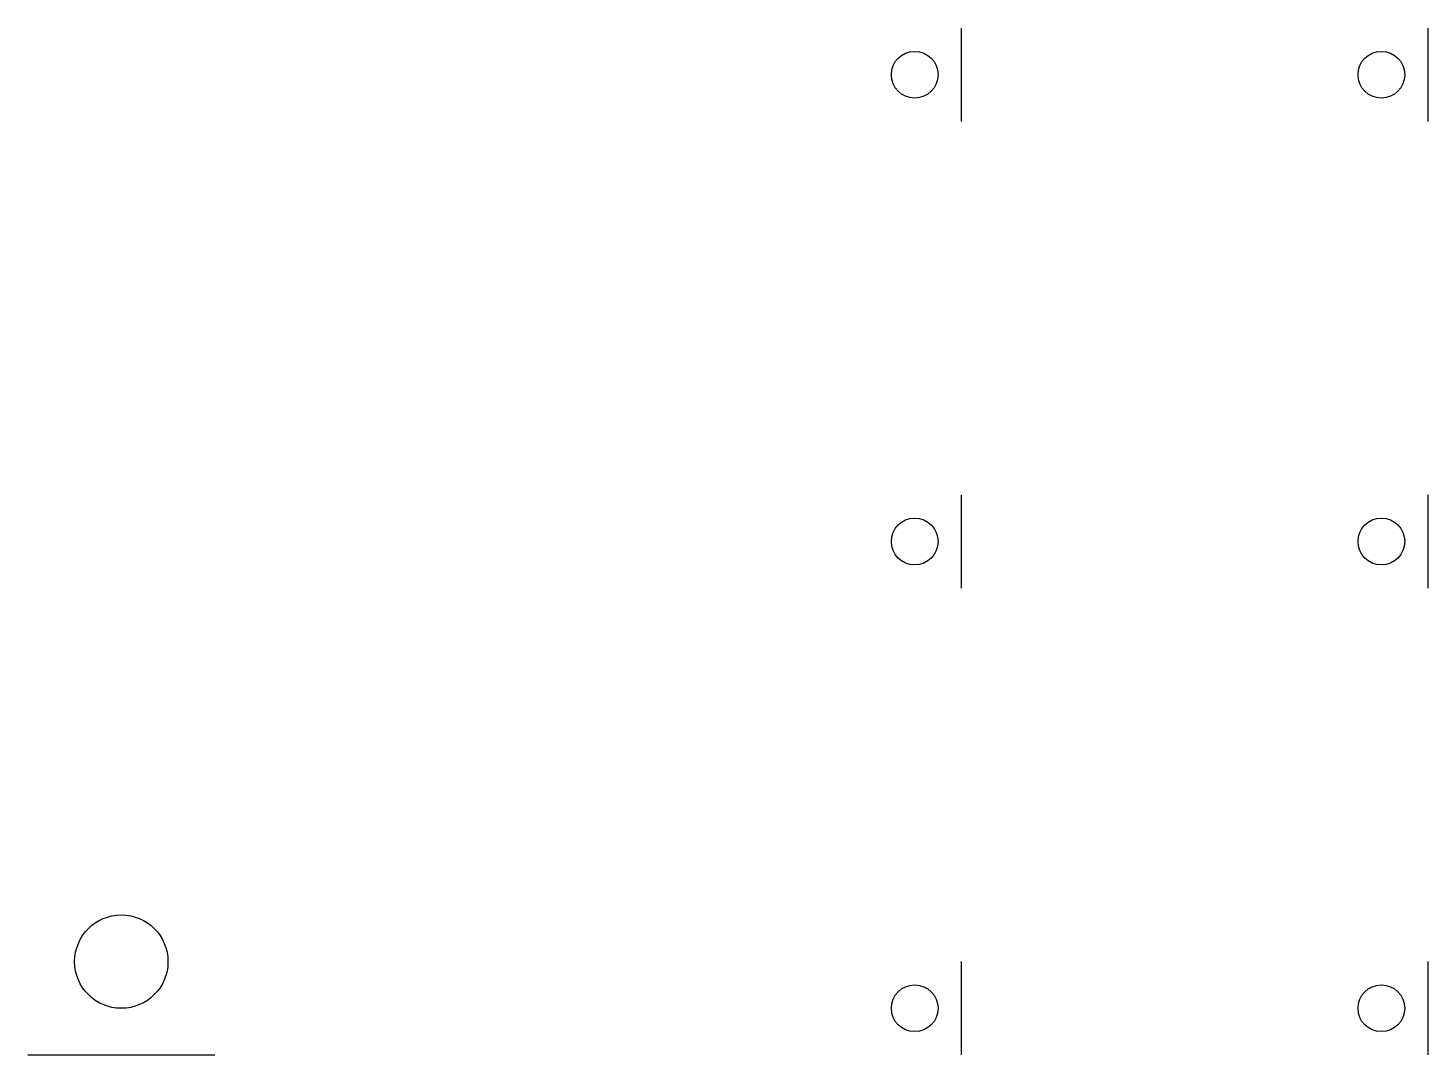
# Model space of a CAD drawing. Header units: millimetres. Extents: x 10 to 40, y 20 to 42.
import ezdxf

# ---------------------------------------------------------------- set-up
doc = ezdxf.new("R2010")
doc.units = ezdxf.units.MM
doc.header["$MEASUREMENT"] = 0

# ---------------------------------------------------------------- blocks, each defined once
blk = doc.blocks.new('rotated', base_point=(1, 2))
blk.add_line((1, 2), (3, 2))
blk.add_circle((2, 3), 0.5)

msp = doc.modelspace()

# ---------------------------------------------------------------- block references
at = {"rotation": 90, "row_count": 2, "column_count": 3, "row_spacing": 10, "column_spacing": 10}
msp.add_blockref('rotated', (40, 20), dxfattribs=at)
at = {"xscale": 2, "yscale": 2}
msp.add_blockref('rotated', (10, 20), dxfattribs=at)

doc.saveas('drawing.dxf')
